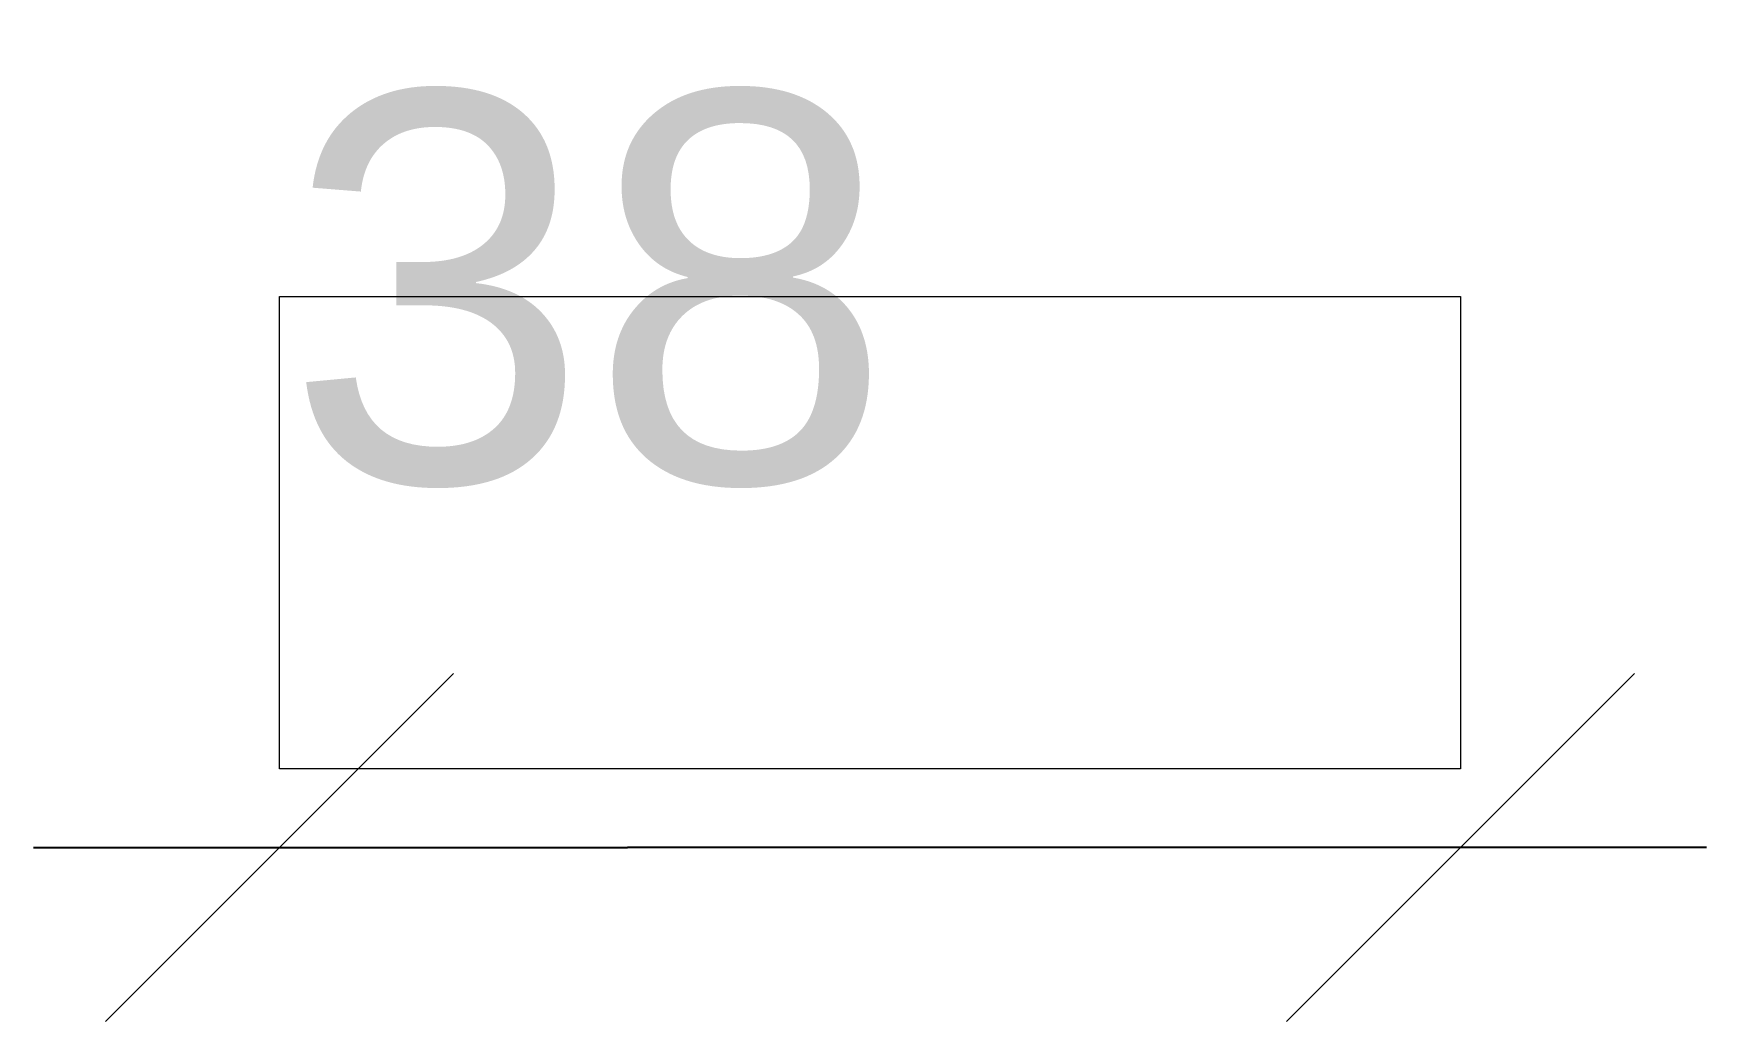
# Model space of a CAD drawing. Header units: centimetres. Extents: x -5.4 to 48.6, y -3.1 to 28.8.
import ezdxf

# ---------------------------------------------------------------- set-up
doc = ezdxf.new("R2010")
doc.units = ezdxf.units.CM
doc.header["$LTSCALE"] = 5
doc.header["$PDMODE"] = 1
doc.header["$PDSIZE"] = -2
doc.layers.add('Dimension', color=7, linetype='Continuous', lineweight=5)
doc.layers.add('None', color=7, linetype='Continuous', lineweight=5)
doc.styles.add('Arial', font='Arial.ttf')
doc.dimstyles.new('Arch', dxfattribs={"dimtxt": 12.609049, "dimasz": 11.224121, "dimexe": 15.875, "dimexo": 7.9375, "dimgap": 7.9375, "dimtad": 1, "dimtxsty": 'Arial', "dimblk": 'VW_SLASH', "dimblk1": 'VW_SLASH', "dimblk2": 'VW_SLASH', "dimcen": 0, "dimdle": 7.9375, "dimazin": 0, "dimtfac": 1, "dimtix": 1, "dimtmove": 0, "dimatfit": 0, "dimldrblk": 'VW_FILLEDARROW', "dimfxl": 1, "dimfrac": 2, "dimtolj": 1, "dimarcsym": 0})

# ---------------------------------------------------------------- blocks, each defined once
blk = doc.blocks.new('VW_SLASH')
at = {"color": 0, "linetype": 'ByBlock', "lineweight": -2, "transparency": 16777216}
blk.add_line((0.7072, 0), (-1, 0), dxfattribs=at)
at = {"color": 0, "linetype": 'Continuous', "lineweight": 20, "transparency": 16777216, "flags": 128}
blk.add_lwpolyline([(0.5001, 0.5001), (-0.5001, -0.5001)], dxfattribs=at)
blk = doc.blocks.new('*D1')
at = {"layer": 'Defpoints', "color": 0, "transparency": 33554687}
for p in [(2.54, 5.08), (40.64, 5.08), (2.54, 2.54)]:
    blk.add_point(p, dxfattribs=at)
at = {"layer": 'Dimension', "color": 0, "linetype": 'Continuous', "lineweight": -2, "transparency": 33554687}
blk.add_line((29.416, 2.54), (13.764, 2.54), dxfattribs=at)
at = {"layer": 'Dimension', "color": 0, "lineweight": -2, "xscale": 11.22412109375, "yscale": 11.22412109375, "zscale": 11.22412109375, "rotation": 180}
blk.add_blockref('VW_SLASH', (2.54, 2.54), dxfattribs=at)
at = {"layer": 'Dimension', "color": 0, "lineweight": -2, "xscale": 11.22412109375, "yscale": 11.22412109375, "zscale": 11.22412109375}
blk.add_blockref('VW_SLASH', (40.64, 2.54), dxfattribs=at)
at = {"layer": 'Dimension', "color": 0, "lineweight": 5, "transparency": 33554687, "insert": (12.526, 20.532), "char_height": 12.609, "attachment_point": 5, "style": 'Arial'}
blk.add_mtext('\\A1;38', dxfattribs=at)
blk = doc.blocks.new('VW_FILLEDARROW')
at = {"linetype": 'Continuous', "lineweight": 0, "transparency": 16777216}
blk.add_hatch(color=0, dxfattribs=at).paths.add_polyline_path([(-1.4144, 0.379), (0, 0), (-1.4144, -0.379)])
at = {"color": 0, "linetype": 'Continuous', "lineweight": 5, "transparency": 16777216, "flags": 128}
blk.add_lwpolyline([(-1.4144, 0.379), (0, 0), (-1.4144, -0.379)], close=True, dxfattribs=at)

msp = doc.modelspace()

# ---------------------------------------------------------------- wipeouts: each hides what was drawn before it
at = {"color": 255, "linetype": 'Continuous', "lineweight": 5, "transparency": 33554687}
msp.add_wipeout([(2.54, 20.32), (40.64, 20.32), (40.64, 5.08), (2.54, 5.08)], dxfattribs=at).dxf.layer = 'None'

# ---------------------------------------------------------------- next in the draw order: linework, layer by layer
at = {"layer": 'None', "color": 7, "linetype": 'Continuous', "lineweight": 5, "transparency": 33554687, "flags": 128}
msp.add_lwpolyline([(2.54, 20.32), (40.64, 20.32), (40.64, 5.08), (2.54, 5.08)], close=True, dxfattribs=at)

# ---------------------------------------------------------------- next in the draw order: dimensions: what is measured, and where the dimension line sits
at = {"layer": 'Dimension', "color": 7, "linetype": 'Continuous', "lineweight": 5, "transparency": 33554687}
dim = msp.add_linear_dim(base=(2.54, 2.54), p1=(40.64, 5.08), p2=(2.54, 5.08), dimstyle='Arch', override={"dimtxt": 12.609049, "dimdec": 0, "dimpost": '<>', "dimtxsty": 'Arial', "dimse1": 1, "dimse2": 1, "dimtix": 0, "dimtmove": 2}, dxfattribs=at)
dim.commit()
dim.dimension.update_dxf_attribs({"geometry": '*D1', "text_midpoint": (12.526, 20.532), "dimtype": 160})

doc.saveas('drawing.dxf')
